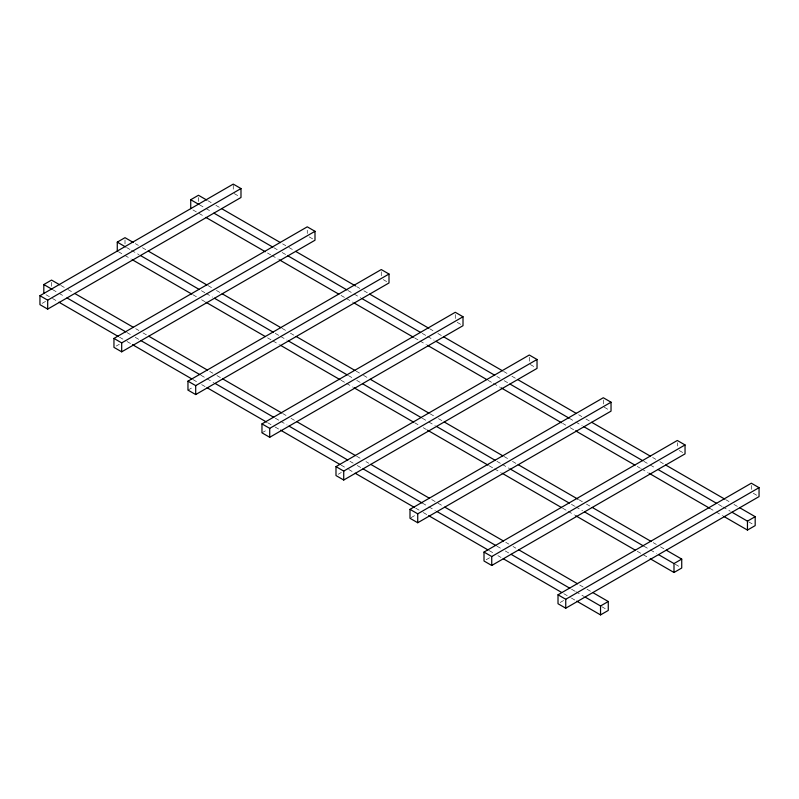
<?xml version="1.0" encoding="UTF-8"?>
<svg xmlns="http://www.w3.org/2000/svg" width="799" height="799" viewBox="0 0 799 799"><rect width="100%" height="100%" fill="white"/><g stroke="black" fill="none" stroke-linecap="round" stroke-linejoin="round"><path stroke-width="0.6" stroke-dasharray="4 3" d="M42.097 303.4L46.392 300.913M116.105 346.127L119.331 344.269M187.965 390.092L193.338 386.996M261.972 432.818L267.345 429.722M338.137 474.306L341.353 472.449M411.066 517.662L415.36 515.175M486.152 559.769L490.446 557.283M560.159 602.496L564.454 600.019M234.227 193.588L240.02 196.934M309.203 236.874L313.068 239.111M383.21 279.6L387.076 281.837M457.218 322.337L461.083 324.564M530.256 364.504L535.09 367.29M604.264 407.23L609.098 410.027M679.24 450.516L683.105 452.753M753.247 493.253L757.112 495.48M207.74 200.619L211.865 203.006M215.86 205.313L219.725 207.54M282.586 243.835L285.792 245.683M288.898 247.48L293.732 250.267M356.594 286.561L359.81 288.419M363.875 290.766L367.74 292.993M429.542 328.679L434.886 331.765M437.882 333.493L441.747 335.73M503.55 371.405L508.893 374.491M511.889 376.219L515.764 378.456M578.626 414.751L581.832 416.599M585.907 418.956L590.731 421.742M652.633 457.477L655.839 459.325M659.914 461.682L663.779 463.909M725.572 499.585L730.915 502.671M733.921 504.409L737.787 506.636M199.54 204.814L204.944 207.94M206.032 208.559L211.995 212.005M273.787 247.68L279.131 250.766M282.137 252.504L286.022 254.741M347.795 290.407L353.048 293.443M354.127 294.062L360.609 297.807M422.232 333.383L426.556 335.88M427.635 336.509L434.127 340.254M496.818 376.449L500.094 378.336M504.159 380.684L508.713 383.31M569.248 418.267L575.17 421.682M575.739 422.012L582.221 425.757M643.834 461.323L648.159 463.829M650.246 465.028L656.049 468.374M718.431 504.389L722.116 506.526M722.755 506.886L730.316 511.26M748.693 521.867L753.018 524.364M192.889 209.907L204.784 216.769M267.485 252.973L270.721 254.841M271.81 255.47L278.292 259.206M340.993 295.41L345.318 297.907M346.396 298.526L352.878 302.272M414.501 337.847L418.826 340.344M419.904 340.973L426.386 344.719M488.009 380.284L492.334 382.781M493.412 383.41L499.894 387.155M562.596 423.35L565.842 425.228M570.166 427.725L574.491 430.222M637.193 466.416L640.428 468.294M641.517 468.913L647.999 472.658M709.612 508.234L715.025 511.35M716.104 511.979L722.586 515.725M135.311 243.625L138.407 245.413M142.402 247.72L146.267 249.947M208.06 285.623L212.344 288.099M216.409 290.446L220.274 292.674M282.077 328.359L286.352 330.826M290.417 333.173L294.282 335.41M356.084 371.086L360.359 373.552M363.465 375.35L369.258 378.696M430.092 413.812L434.366 416.279M438.441 418.636L442.306 420.863M504.099 456.539L509.442 459.625M512.449 461.363L516.314 463.59M579.175 499.884L582.381 501.742M586.456 504.089L590.321 506.326M653.183 542.621L656.388 544.469M660.463 546.816L664.329 549.053M126.552 247.49L130.676 249.877M131.495 250.347L139.056 254.711M201.398 290.706L205.003 292.784M206.082 293.413L212.564 297.158M275.265 333.353L279.59 335.85M280.669 336.479L287.161 340.224M348.354 375.55L353.098 378.287M356.694 380.364L360.669 382.661M422.281 418.237L427.705 421.363M428.773 421.982L435.255 425.727M496.878 461.303L501.712 464.089M502.281 464.419L509.542 468.613M571.445 504.349L574.711 506.236M575.789 506.856L582.591 510.781M643.894 546.176L649.727 549.552M650.376 549.922L656.598 553.517M675.245 564.274L680.648 567.4M118.352 251.695L123.755 254.811M124.844 255.43L131.326 259.176M192.949 294.751L197.263 297.248M201.588 299.745L204.834 301.623M267.535 337.817L271.86 340.314M272.938 340.943L279.42 344.689M341.043 380.254L345.368 382.751M346.446 383.38L352.938 387.125M414.551 422.701L418.876 425.198M423.2 427.695L426.446 429.562M489.138 465.767L493.462 468.264M494.551 468.883L501.033 472.628M562.646 508.204L566.97 510.701M568.059 511.32L574.541 515.065M637.242 551.27L649.128 558.131M60.824 285.443L64.949 287.82M67.975 289.568L72.809 292.364M135.68 328.659L138.886 330.506M142.951 332.853L146.816 335.091M209.688 371.385L212.894 373.233M216.968 375.58L220.834 377.817M282.626 413.492L286.901 415.959M290.976 418.316L294.841 420.544M356.634 456.219L361.977 459.305M365.952 461.602L368.848 463.27M431.71 499.565L435.984 502.042M438.022 503.21L443.825 506.556M505.717 542.301L508.923 544.149M512.998 546.496L515.894 548.174M579.724 585.028L584.009 587.495M587.005 589.233L590.87 591.46M52.634 289.637L58.247 292.883M59.116 293.383L65.079 296.829M126.871 332.504L132.225 335.59M135.221 337.318L139.106 339.565M200.889 375.23L213.703 382.631M275.315 418.207L279.64 420.703M280.719 421.323L287.111 425.008M349.912 461.273L353.178 463.16M357.253 465.507L360.719 467.505M422.341 503.08L427.745 506.206M428.823 506.826L435.305 510.571M496.918 546.146L501.253 548.643M505.268 550.96L509.133 553.198M571.515 589.213L575.2 591.34M575.839 591.709L584.109 596.483M601.787 606.691L606.111 609.188M45.982 294.721L51.386 297.847M52.464 298.466L57.868 301.593M119.49 337.168L125.972 340.913M127.051 341.533L131.376 344.029M192.998 379.605L197.323 382.102M201.648 384.599L205.972 387.096M267.585 422.671L274.077 426.416M275.156 427.036L279.48 429.532M341.093 465.108L347.585 468.853M348.664 469.472L354.067 472.599M415.69 508.174L422.172 511.919M423.25 512.539L427.575 515.035M489.198 550.611L493.522 553.108M497.847 555.605L501.083 557.482M563.784 593.677L570.266 597.422M571.355 598.042L575.679 600.538M751.32 485.432L751.32 489.897M677.312 442.706L677.312 446.052M603.305 399.979L603.305 404.444M529.288 357.253L529.288 361.717M455.28 314.516L455.28 320.099M381.273 271.79L381.273 276.254M307.265 230.182L307.265 233.528M233.258 185.218L233.258 190.801M198.462 197.493L198.462 201.957M125.004 239.91L125.004 244.374M51.545 282.317L51.545 286.781"/><path stroke-width="1.2" d="M43.815 293.473L43.815 284.544L51.545 280.079L59.795 284.844M117.273 251.066L117.273 242.137L125.004 237.673L133.253 242.437M190.731 208.659L190.731 199.73L198.462 195.266L206.711 200.03M39.95 295.71L233.258 184.1L240.988 188.564L240.988 197.493L47.68 309.103L39.95 304.639L39.95 295.71L47.68 300.174L240.988 188.564M113.957 338.436L307.265 226.836L314.996 231.301L314.996 240.229L121.688 351.83L113.957 347.365L113.957 338.436L121.688 342.901L314.996 231.301M187.965 381.163L381.273 269.563L389.003 274.027L389.003 282.956L195.695 394.556L187.965 390.092L187.965 381.163L195.695 385.627L389.003 274.027M261.972 423.889L455.28 312.289L463.011 316.754L463.011 325.682L269.712 437.283L261.972 432.818L261.972 423.889L269.712 428.354L463.011 316.754M335.989 466.626L529.288 355.016L537.028 359.48L537.028 368.409L343.72 480.019L335.989 475.555L335.989 466.626L343.72 471.09L537.028 359.48M409.997 509.353L603.305 397.742L611.035 402.207L611.035 411.135L417.727 522.746L409.997 518.281L409.997 509.353L417.727 513.817L611.035 402.207M484.004 552.079L677.312 440.479L685.043 444.943L685.043 453.872L491.735 565.472L484.004 561.008L484.004 552.079L491.735 556.543L685.043 444.943M558.012 594.806L751.32 483.205L759.05 487.67L759.05 496.598L565.742 608.199L558.012 603.734L558.012 594.806L565.742 599.27L759.05 487.67M585.078 597.043L600.538 605.972L608.269 601.507L608.269 610.436L600.538 614.9L576.758 601.168M658.526 554.626L673.996 563.555L681.727 559.09L681.727 568.019L673.996 572.484L650.216 558.761M731.984 512.219L747.455 521.148L755.185 516.683L755.185 525.612L747.455 530.077L723.674 516.344M221.663 208.659L280.449 242.596M295.67 251.385L355.525 285.942M369.677 294.112L428.474 328.059M443.685 336.838L502.481 370.786M517.692 379.575L576.488 413.512M591.699 422.301L650.496 456.239M665.707 465.028L724.503 498.976M739.724 507.755L755.185 516.683M190.731 199.73L198.981 204.494M213.922 213.123L272.719 247.061M287.93 255.85L346.726 289.797M361.947 298.576L420.733 332.524M435.954 341.303L494.741 375.25M509.962 384.039L568.758 417.977M583.969 426.766L642.766 460.703M657.976 469.492L716.773 503.44M205.862 217.398L265.318 251.725M279.37 259.835L338.826 294.162M353.967 302.901L413.423 337.228M427.475 345.338L486.931 379.665M500.983 387.775L561.517 422.731M575.57 430.841L635.025 465.168M649.078 473.278L709.612 508.234M148.205 251.066L206.991 285.013M222.212 293.792L281.008 327.74M296.219 336.519L355.016 370.466M370.227 379.255L429.023 413.193M444.234 421.982L503.03 455.929M518.241 464.708L578.106 499.275M592.259 507.435L651.045 541.382M666.266 550.161L681.727 559.09M117.273 242.137L125.523 246.901M140.474 255.53L199.261 289.478M214.482 298.257L273.268 332.204M288.489 340.983L347.285 374.931M362.496 383.72L421.293 417.657M436.504 426.446L495.3 460.384M510.511 469.173L569.307 503.12M584.518 511.899L643.315 545.847M132.404 259.805L191.86 294.132M205.912 302.242L265.368 336.569M280.509 345.308L339.965 379.635M354.017 387.745L413.473 422.072M427.525 430.192L488.059 465.138M502.112 473.248L561.567 507.575M575.62 515.695L635.075 550.022M74.746 293.473L133.543 327.42M148.754 336.209L207.55 370.147M222.761 378.936L281.558 412.873M296.769 421.662L355.565 455.61M370.776 464.389L429.572 498.336M444.793 507.115L503.58 541.063M518.801 549.852L577.587 583.789M592.808 592.578L608.269 601.507M43.815 284.544L52.065 289.308M67.016 297.937L125.803 331.885M141.023 340.664L199.82 374.611M215.031 383.4L273.827 417.338M289.038 426.127L347.835 460.074M363.046 468.853L421.842 502.801M437.053 511.58L495.849 545.527M511.07 554.316L569.857 588.254M58.946 302.212L118.402 336.539M132.464 344.649L191.92 378.976M207.051 387.715L266.506 422.042M280.559 430.162L340.014 464.489M355.146 473.218L414.601 507.545M428.654 515.665L488.109 549.992M503.25 558.731L561.627 592.429M747.455 521.148L747.455 530.077M673.996 563.555L673.996 572.484M600.538 605.972L600.538 614.9M565.742 599.27L565.742 608.199M491.735 556.543L491.735 565.472M417.727 513.817L417.727 522.746M343.72 471.09L343.72 480.019M269.712 428.354L269.712 437.283M195.695 385.627L195.695 394.556M121.688 342.901L121.688 351.83M47.68 300.174L47.68 309.103"/></g></svg>
